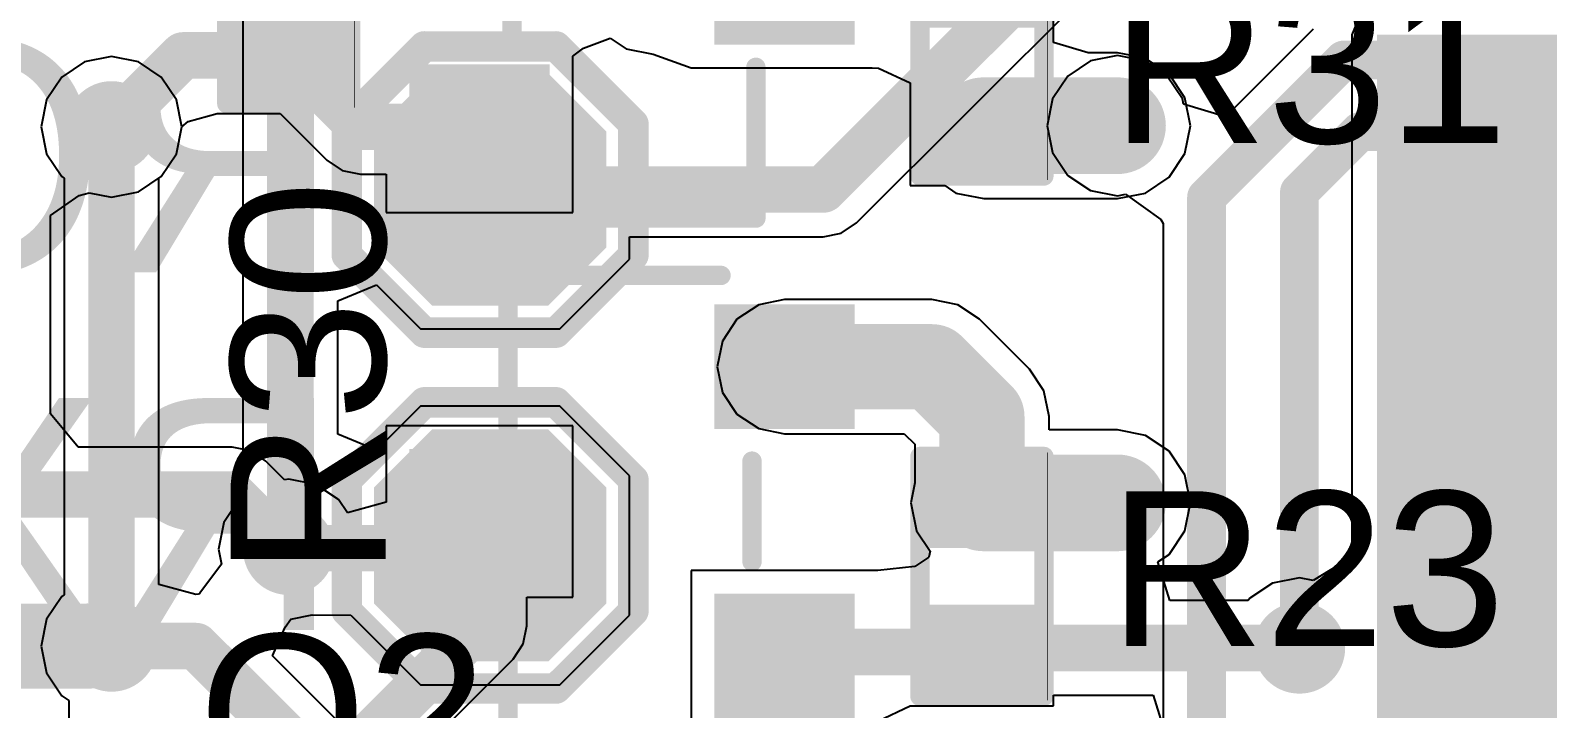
# Model space of a CAD drawing. Header units: millimetres. Extents: x -0.52 to 3.79, y -0.54 to 3.26.
# Drawn here: x 0.1543 to 0.5461, y 2.3228 to 2.4982 of the extents above; entities that cross this region are included whole.
import ezdxf

# ---------------------------------------------------------------- set-up
doc = ezdxf.new("R2010")
doc.units = ezdxf.units.MM
doc.header["$MEASUREMENT"] = 0
for name, color, linetype in [('BottomLayer', 5, 'Continuous'), ('BottomOverlay', 54, 'Continuous'), ('BottomPaste', 16, 'Continuous'), ('BottomSolder', 6, 'Continuous'), ('TopLayer', 1, 'Continuous'), ('TopOverlay', 2, 'Continuous'), ('TopPaste', 8, 'Continuous'), ('TopSolder', 216, 'Continuous'), ('ViaHoleLayer', 16, 'Continuous')]:
    doc.layers.add(name, color=color, linetype=linetype)
doc.styles.add('Arial', font='', dxfattribs={"height": 0.2})
doc.styles.get('Arial').set_extended_font_data('Arial')

# ---------------------------------------------------------------- blocks, each defined once
blk = doc.blocks.new('R___0402_79')
at = {"layer": 'TopLayer'}
for points in [[(-0.0275, -0.0125), (-0.0275, 0.0125), (-0.0095, 0.0125), (-0.0095, -0.0125)], [(0.0095, -0.0125), (0.0095, 0.0125), (0.0275, 0.0125), (0.0275, -0.0125)]]:
    blk.add_hatch(color=1, dxfattribs=at).paths.add_polyline_path(points)
at = {"layer": 'TopPaste'}
for points in [[(-0.0275, -0.0125), (-0.0275, 0.0125), (-0.0095, 0.0125), (-0.0095, -0.0125)], [(0.0095, -0.0125), (0.0095, 0.0125), (0.0275, 0.0125), (0.0275, -0.0125)]]:
    blk.add_hatch(color=8, dxfattribs=at).paths.add_polyline_path(points)
at = {"layer": 'TopSolder'}
for points in [[(-0.02967, -0.01467), (-0.02967, 0.01467), (-0.00733, 0.01467), (-0.00733, -0.01467)], [(0.00733, -0.01467), (0.00733, 0.01467), (0.02967, 0.01467), (0.02967, -0.01467)]]:
    blk.add_hatch(color=216, dxfattribs=at).paths.add_polyline_path(points)
at = {"layer": 'TopOverlay'}
for points, const_width in [([(-0.031, 0.016), (0.031, 0.016)], 0.005), ([(-0.031, 0.016), (-0.031, -0.016)], 0.005), ([(0.031, 0.016), (0.031, -0.016)], 0.005), ([(-0.031, -0.016), (0.031, -0.016)], 0.005), ([(-0.032, -0.017), (0.032, -0.017)], 0.000127)]:
    blk.add_lwpolyline(points, dxfattribs=dict(at, const_width=const_width))
for points, const_width in [([(-0.03225, 0.016, 1), (-0.02975, 0.016, 1)], 0.0025), ([(-0.03225, 0.016, 1), (-0.02975, 0.016, 1)], 0.0025), ([(0.02975, 0.016, 1), (0.03225, 0.016, 1)], 0.0025), ([(0.02975, 0.016, 1), (0.03225, 0.016, 1)], 0.0025), ([(-0.03225, -0.016, 1), (-0.02975, -0.016, 1)], 0.0025), ([(-0.03225, -0.016, 1), (-0.02975, -0.016, 1)], 0.0025), ([(0.02975, -0.016, 1), (0.03225, -0.016, 1)], 0.0025), ([(0.02975, -0.016, 1), (0.03225, -0.016, 1)], 0.0025), ([(-0.03203, -0.017, 1), (-0.03197, -0.017, 1)], 0.0000635), ([(0.03197, -0.017, 1), (0.03203, -0.017, 1)], 0.0000635)]:
    blk.add_lwpolyline(points, format="xyb", close=True, dxfattribs=dict(at, const_width=const_width))
blk = doc.blocks.new('R___0402_80')
at = {"layer": 'TopLayer'}
for points in [[(-0.0275, -0.0125), (-0.0275, 0.0125), (-0.0095, 0.0125), (-0.0095, -0.0125)], [(0.0095, -0.0125), (0.0095, 0.0125), (0.0275, 0.0125), (0.0275, -0.0125)]]:
    blk.add_hatch(color=1, dxfattribs=at).paths.add_polyline_path(points)
at = {"layer": 'TopPaste'}
for points in [[(-0.0275, -0.0125), (-0.0275, 0.0125), (-0.0095, 0.0125), (-0.0095, -0.0125)], [(0.0095, -0.0125), (0.0095, 0.0125), (0.0275, 0.0125), (0.0275, -0.0125)]]:
    blk.add_hatch(color=8, dxfattribs=at).paths.add_polyline_path(points)
at = {"layer": 'TopSolder'}
for points in [[(-0.02967, -0.01467), (-0.02967, 0.01467), (-0.00733, 0.01467), (-0.00733, -0.01467)], [(0.00733, -0.01467), (0.00733, 0.01467), (0.02967, 0.01467), (0.02967, -0.01467)]]:
    blk.add_hatch(color=216, dxfattribs=at).paths.add_polyline_path(points)
at = {"layer": 'TopOverlay'}
for points, const_width in [([(-0.031, 0.016), (-0.031, -0.016)], 0.005), ([(-0.031, 0.016), (0.031, 0.016)], 0.005), ([(0.031, 0.016), (0.031, -0.016)], 0.005), ([(-0.031, -0.016), (0.031, -0.016)], 0.005), ([(-0.032, -0.017), (0.032, -0.017)], 0.000127)]:
    blk.add_lwpolyline(points, dxfattribs=dict(at, const_width=const_width))
for points, const_width in [([(-0.03225, 0.016, 1), (-0.02975, 0.016, 1)], 0.0025), ([(-0.03225, 0.016, 1), (-0.02975, 0.016, 1)], 0.0025), ([(0.02975, 0.016, 1), (0.03225, 0.016, 1)], 0.0025), ([(0.02975, 0.016, 1), (0.03225, 0.016, 1)], 0.0025), ([(-0.03225, -0.016, 1), (-0.02975, -0.016, 1)], 0.0025), ([(-0.03225, -0.016, 1), (-0.02975, -0.016, 1)], 0.0025), ([(0.02975, -0.016, 1), (0.03225, -0.016, 1)], 0.0025), ([(0.02975, -0.016, 1), (0.03225, -0.016, 1)], 0.0025), ([(-0.03203, -0.017, 1), (-0.03197, -0.017, 1)], 0.0000635), ([(0.03197, -0.017, 1), (0.03203, -0.017, 1)], 0.0000635)]:
    blk.add_lwpolyline(points, format="xyb", close=True, dxfattribs=dict(at, const_width=const_width))
blk = doc.blocks.new('R___0402_87')
at = {"layer": 'TopLayer'}
for points in [[(-0.0275, -0.0125), (-0.0275, 0.0125), (-0.0095, 0.0125), (-0.0095, -0.0125)], [(0.0095, -0.0125), (0.0095, 0.0125), (0.0275, 0.0125), (0.0275, -0.0125)]]:
    blk.add_hatch(color=1, dxfattribs=at).paths.add_polyline_path(points)
at = {"layer": 'TopPaste'}
for points in [[(-0.0275, -0.0125), (-0.0275, 0.0125), (-0.0095, 0.0125), (-0.0095, -0.0125)], [(0.0095, -0.0125), (0.0095, 0.0125), (0.0275, 0.0125), (0.0275, -0.0125)]]:
    blk.add_hatch(color=8, dxfattribs=at).paths.add_polyline_path(points)
at = {"layer": 'TopSolder'}
for points in [[(-0.02967, -0.01467), (-0.02967, 0.01467), (-0.00733, 0.01467), (-0.00733, -0.01467)], [(0.00733, -0.01467), (0.00733, 0.01467), (0.02967, 0.01467), (0.02967, -0.01467)]]:
    blk.add_hatch(color=216, dxfattribs=at).paths.add_polyline_path(points)
at = {"layer": 'TopOverlay'}
for points, const_width in [([(-0.031, 0.016), (0.031, 0.016)], 0.005), ([(-0.031, 0.016), (-0.031, -0.016)], 0.005), ([(0.031, 0.016), (0.031, -0.016)], 0.005), ([(-0.031, -0.016), (0.031, -0.016)], 0.005), ([(-0.032, -0.017), (0.032, -0.017)], 0.000127)]:
    blk.add_lwpolyline(points, dxfattribs=dict(at, const_width=const_width))
for points, const_width in [([(-0.03225, 0.016, 1), (-0.02975, 0.016, 1)], 0.0025), ([(-0.03225, 0.016, 1), (-0.02975, 0.016, 1)], 0.0025), ([(0.02975, 0.016, 1), (0.03225, 0.016, 1)], 0.0025), ([(0.02975, 0.016, 1), (0.03225, 0.016, 1)], 0.0025), ([(-0.03225, -0.016, 1), (-0.02975, -0.016, 1)], 0.0025), ([(-0.03225, -0.016, 1), (-0.02975, -0.016, 1)], 0.0025), ([(0.02975, -0.016, 1), (0.03225, -0.016, 1)], 0.0025), ([(0.02975, -0.016, 1), (0.03225, -0.016, 1)], 0.0025), ([(-0.03203, -0.017, 1), (-0.03197, -0.017, 1)], 0.0000635), ([(0.03197, -0.017, 1), (0.03203, -0.017, 1)], 0.0000635)]:
    blk.add_lwpolyline(points, format="xyb", close=True, dxfattribs=dict(at, const_width=const_width))
blk = doc.blocks.new('S___23_111')
at = {"layer": 'TopLayer'}
for points in [[(-0.01614, 0.05748), (0.01614, 0.05748), (0.01614, 0.02126), (-0.01614, 0.02126)], [(-0.05354, -0.02126), (-0.02126, -0.02126), (-0.02126, -0.05748), (-0.05354, -0.05748)], [(0.02126, -0.02126), (0.05354, -0.02126), (0.05354, -0.05748), (0.02126, -0.05748)]]:
    blk.add_hatch(color=1, dxfattribs=at).paths.add_polyline_path(points)
at = {"layer": 'TopPaste'}
for points in [[(-0.01614, 0.05748), (0.01614, 0.05748), (0.01614, 0.02126), (-0.01614, 0.02126)], [(-0.05354, -0.02126), (-0.02126, -0.02126), (-0.02126, -0.05748), (-0.05354, -0.05748)], [(0.02126, -0.02126), (0.05354, -0.02126), (0.05354, -0.05748), (0.02126, -0.05748)]]:
    blk.add_hatch(color=8, dxfattribs=at).paths.add_polyline_path(points)
at = {"layer": 'TopSolder'}
for points in [[(-0.01614, 0.05748), (0.01614, 0.05748), (0.01614, 0.02126), (-0.01614, 0.02126)], [(-0.05354, -0.02126), (-0.02126, -0.02126), (-0.02126, -0.05748), (-0.05354, -0.05748)], [(0.02126, -0.02126), (0.05354, -0.02126), (0.05354, -0.05748), (0.02126, -0.05748)]]:
    blk.add_hatch(color=216, dxfattribs=at).paths.add_polyline_path(points)
at = {"layer": 'TopOverlay', "const_width": 0.005}
for points in [[(-0.061, -0.023), (-0.061, 0.032)], [(-0.022, 0.032), (-0.061, 0.032)], [(0.061, 0.032), (0.022, 0.032)], [(0.061, -0.023), (0.061, 0.032)], [(0.013, -0.031), (-0.013, -0.031)], [(-0.061, -0.046), (-0.066, -0.041)], [(-0.066, -0.051), (-0.066, -0.041)], [(-0.066, -0.051), (-0.061, -0.046)]]:
    blk.add_lwpolyline(points, dxfattribs=at)
at = {"layer": 'TopOverlay', "const_width": 0.0025}
for points in [[(-0.06225, 0.032, 1), (-0.05975, 0.032, 1)], [(-0.06225, 0.032, 1), (-0.05975, 0.032, 1)], [(-0.02325, 0.032, 1), (-0.02075, 0.032, 1)], [(0.02075, 0.032, 1), (0.02325, 0.032, 1)], [(0.05975, 0.032, 1), (0.06225, 0.032, 1)], [(0.05975, 0.032, 1), (0.06225, 0.032, 1)], [(-0.06225, -0.023, 1), (-0.05975, -0.023, 1)], [(0.05975, -0.023, 1), (0.06225, -0.023, 1)], [(-0.01425, -0.031, 1), (-0.01175, -0.031, 1)], [(0.01175, -0.031, 1), (0.01425, -0.031, 1)], [(-0.06725, -0.041, 1), (-0.06475, -0.041, 1)], [(-0.06725, -0.041, 1), (-0.06475, -0.041, 1)], [(-0.06225, -0.046, 1), (-0.05975, -0.046, 1)], [(-0.06225, -0.046, 1), (-0.05975, -0.046, 1)], [(-0.06725, -0.051, 1), (-0.06475, -0.051, 1)], [(-0.06725, -0.051, 1), (-0.06475, -0.051, 1)]]:
    blk.add_lwpolyline(points, format="xyb", close=True, dxfattribs=at)
blk = doc.blocks.new('S___23_114')
at = {"layer": 'TopLayer'}
for points in [[(-0.01614, 0.05748), (0.01614, 0.05748), (0.01614, 0.02126), (-0.01614, 0.02126)], [(-0.05354, -0.02126), (-0.02126, -0.02126), (-0.02126, -0.05748), (-0.05354, -0.05748)], [(0.02126, -0.02126), (0.05354, -0.02126), (0.05354, -0.05748), (0.02126, -0.05748)]]:
    blk.add_hatch(color=1, dxfattribs=at).paths.add_polyline_path(points)
at = {"layer": 'TopPaste'}
for points in [[(-0.01614, 0.05748), (0.01614, 0.05748), (0.01614, 0.02126), (-0.01614, 0.02126)], [(-0.05354, -0.02126), (-0.02126, -0.02126), (-0.02126, -0.05748), (-0.05354, -0.05748)], [(0.02126, -0.02126), (0.05354, -0.02126), (0.05354, -0.05748), (0.02126, -0.05748)]]:
    blk.add_hatch(color=8, dxfattribs=at).paths.add_polyline_path(points)
at = {"layer": 'TopSolder'}
for points in [[(-0.01614, 0.05748), (0.01614, 0.05748), (0.01614, 0.02126), (-0.01614, 0.02126)], [(-0.05354, -0.02126), (-0.02126, -0.02126), (-0.02126, -0.05748), (-0.05354, -0.05748)], [(0.02126, -0.02126), (0.05354, -0.02126), (0.05354, -0.05748), (0.02126, -0.05748)]]:
    blk.add_hatch(color=216, dxfattribs=at).paths.add_polyline_path(points)
at = {"layer": 'TopOverlay', "const_width": 0.005}
for points in [[(-0.061, 0.032), (-0.022, 0.032)], [(-0.061, 0.032), (-0.061, -0.023)], [(0.022, 0.032), (0.061, 0.032)], [(0.061, 0.032), (0.061, -0.023)], [(-0.013, -0.031), (0.013, -0.031)], [(-0.066, -0.041), (-0.066, -0.051)], [(-0.066, -0.041), (-0.061, -0.046)], [(-0.061, -0.046), (-0.066, -0.051)]]:
    blk.add_lwpolyline(points, dxfattribs=at)
at = {"layer": 'TopOverlay', "const_width": 0.0025}
for points in [[(-0.06225, 0.032, 1), (-0.05975, 0.032, 1)], [(-0.06225, 0.032, 1), (-0.05975, 0.032, 1)], [(-0.02325, 0.032, 1), (-0.02075, 0.032, 1)], [(0.02075, 0.032, 1), (0.02325, 0.032, 1)], [(0.05975, 0.032, 1), (0.06225, 0.032, 1)], [(0.05975, 0.032, 1), (0.06225, 0.032, 1)], [(-0.06225, -0.023, 1), (-0.05975, -0.023, 1)], [(0.05975, -0.023, 1), (0.06225, -0.023, 1)], [(-0.01425, -0.031, 1), (-0.01175, -0.031, 1)], [(0.01175, -0.031, 1), (0.01425, -0.031, 1)], [(-0.06725, -0.041, 1), (-0.06475, -0.041, 1)], [(-0.06725, -0.041, 1), (-0.06475, -0.041, 1)], [(-0.06225, -0.046, 1), (-0.05975, -0.046, 1)], [(-0.06225, -0.046, 1), (-0.05975, -0.046, 1)], [(-0.06725, -0.051, 1), (-0.06475, -0.051, 1)], [(-0.06725, -0.051, 1), (-0.06475, -0.051, 1)]]:
    blk.add_lwpolyline(points, format="xyb", close=True, dxfattribs=at)
blk = doc.blocks.new('T__________B_119')
at = {"layer": 'BottomLayer'}
blk.add_hatch(color=5, dxfattribs=at).paths.add_polyline_path([(0.015, 0.03), (-0.015, 0.03), (-0.03, 0.015), (-0.03, -0.015), (-0.015, -0.03), (0.015, -0.03), (0.03, -0.015), (0.03, 0.015)])
at = {"layer": 'BottomPaste'}
blk.add_hatch(color=16, dxfattribs=at).paths.add_polyline_path([(0.015, 0.03), (-0.015, 0.03), (-0.03, 0.015), (-0.03, -0.015), (-0.015, -0.03), (0.015, -0.03), (0.03, -0.015), (0.03, 0.015)])
at = {"layer": 'BottomSolder'}
blk.add_hatch(color=6, dxfattribs=at).paths.add_polyline_path([(0.015, 0.03), (-0.015, 0.03), (-0.03, 0.015), (-0.03, -0.015), (-0.015, -0.03), (0.015, -0.03), (0.03, -0.015), (0.03, 0.015)])
at = {"layer": 'BottomOverlay', "const_width": 0.00787}
for points in [[(-0.017, 0.037), (-0.037, 0.017)], [(0.017, 0.037), (-0.017, 0.037)], [(0.017, 0.037), (-0.017, 0.037)], [(0.037, 0.017), (0.017, 0.037)], [(-0.037, 0.017), (-0.037, -0.017)], [(0.037, 0.017), (0.037, -0.017)], [(-0.017, -0.037), (-0.037, -0.017)], [(0.037, -0.017), (0.017, -0.037)], [(0.017, -0.037), (-0.017, -0.037)], [(0.017, -0.037), (-0.017, -0.037)]]:
    blk.add_lwpolyline(points, dxfattribs=at)
at = {"layer": 'BottomOverlay', "const_width": 0.00394}
for points in [[(-0.01897, 0.037, 1), (-0.01503, 0.037, 1)], [(-0.01897, 0.037, 1), (-0.01503, 0.037, 1)], [(-0.01897, 0.037, 1), (-0.01503, 0.037, 1)], [(0.01503, 0.037, 1), (0.01897, 0.037, 1)], [(0.01503, 0.037, 1), (0.01897, 0.037, 1)], [(0.01503, 0.037, 1), (0.01897, 0.037, 1)], [(-0.03897, 0.017, 1), (-0.03503, 0.017, 1)], [(-0.03897, 0.017, 1), (-0.03503, 0.017, 1)], [(0.03503, 0.017, 1), (0.03897, 0.017, 1)], [(0.03503, 0.017, 1), (0.03897, 0.017, 1)], [(-0.03897, -0.017, 1), (-0.03503, -0.017, 1)], [(-0.03897, -0.017, 1), (-0.03503, -0.017, 1)], [(0.03503, -0.017, 1), (0.03897, -0.017, 1)], [(0.03503, -0.017, 1), (0.03897, -0.017, 1)], [(-0.01897, -0.037, 1), (-0.01503, -0.037, 1)], [(-0.01897, -0.037, 1), (-0.01503, -0.037, 1)], [(-0.01897, -0.037, 1), (-0.01503, -0.037, 1)], [(0.01503, -0.037, 1), (0.01897, -0.037, 1)], [(0.01503, -0.037, 1), (0.01897, -0.037, 1)], [(0.01503, -0.037, 1), (0.01897, -0.037, 1)]]:
    blk.add_lwpolyline(points, format="xyb", close=True, dxfattribs=at)
blk = doc.blocks.new('T__________B_124')
at = {"layer": 'BottomLayer'}
blk.add_hatch(color=5, dxfattribs=at).paths.add_polyline_path([(0.015, 0.03), (-0.015, 0.03), (-0.03, 0.015), (-0.03, -0.015), (-0.015, -0.03), (0.015, -0.03), (0.03, -0.015), (0.03, 0.015)])
at = {"layer": 'BottomPaste'}
blk.add_hatch(color=16, dxfattribs=at).paths.add_polyline_path([(0.015, 0.03), (-0.015, 0.03), (-0.03, 0.015), (-0.03, -0.015), (-0.015, -0.03), (0.015, -0.03), (0.03, -0.015), (0.03, 0.015)])
at = {"layer": 'BottomSolder'}
blk.add_hatch(color=6, dxfattribs=at).paths.add_polyline_path([(0.015, 0.03), (-0.015, 0.03), (-0.03, 0.015), (-0.03, -0.015), (-0.015, -0.03), (0.015, -0.03), (0.03, -0.015), (0.03, 0.015)])
at = {"layer": 'BottomOverlay', "const_width": 0.00787}
for points in [[(-0.037, 0.017), (-0.017, 0.037)], [(0.017, 0.037), (-0.017, 0.037)], [(0.017, 0.037), (-0.017, 0.037)], [(0.037, 0.017), (0.017, 0.037)], [(-0.037, -0.017), (-0.037, 0.017)], [(0.037, -0.017), (0.037, 0.017)], [(-0.017, -0.037), (-0.037, -0.017)], [(0.017, -0.037), (0.037, -0.017)], [(0.017, -0.037), (-0.017, -0.037)], [(0.017, -0.037), (-0.017, -0.037)]]:
    blk.add_lwpolyline(points, dxfattribs=at)
at = {"layer": 'BottomOverlay', "const_width": 0.00394}
for points in [[(-0.01897, 0.037, 1), (-0.01503, 0.037, 1)], [(-0.01897, 0.037, 1), (-0.01503, 0.037, 1)], [(-0.01897, 0.037, 1), (-0.01503, 0.037, 1)], [(0.01503, 0.037, 1), (0.01897, 0.037, 1)], [(0.01503, 0.037, 1), (0.01897, 0.037, 1)], [(0.01503, 0.037, 1), (0.01897, 0.037, 1)], [(-0.03897, 0.017, 1), (-0.03503, 0.017, 1)], [(-0.03897, 0.017, 1), (-0.03503, 0.017, 1)], [(0.03503, 0.017, 1), (0.03897, 0.017, 1)], [(0.03503, 0.017, 1), (0.03897, 0.017, 1)], [(-0.03897, -0.017, 1), (-0.03503, -0.017, 1)], [(-0.03897, -0.017, 1), (-0.03503, -0.017, 1)], [(0.03503, -0.017, 1), (0.03897, -0.017, 1)], [(0.03503, -0.017, 1), (0.03897, -0.017, 1)], [(-0.01897, -0.037, 1), (-0.01503, -0.037, 1)], [(-0.01897, -0.037, 1), (-0.01503, -0.037, 1)], [(-0.01897, -0.037, 1), (-0.01503, -0.037, 1)], [(0.01503, -0.037, 1), (0.01897, -0.037, 1)], [(0.01503, -0.037, 1), (0.01897, -0.037, 1)], [(0.01503, -0.037, 1), (0.01897, -0.037, 1)]]:
    blk.add_lwpolyline(points, format="xyb", close=True, dxfattribs=at)

msp = doc.modelspace()

# ---------------------------------------------------------------- hatches: boundary and pattern name
at = {"layer": 'BottomLayer'}
h = msp.add_hatch(color=5, dxfattribs=at)
edge = h.paths.add_edge_path()
edge.add_arc((0.17524, 2.4732), 0.01181, 0, 360)
h = msp.add_hatch(color=5, dxfattribs=at)
edge = h.paths.add_edge_path()
edge.add_arc((0.435, 2.4735), 0.01181, 0, 360)
msp.add_hatch(color=5, dxfattribs=at).paths.add_polyline_path([(0.502, 2.013), (0.745, 2.013), (0.745, 2.46), (0.502, 2.46)])
h = msp.add_hatch(color=5, dxfattribs=at)
edge = h.paths.add_edge_path()
edge.add_arc((0.435, 2.376), 0.01181, 0, 360)
h = msp.add_hatch(color=5, dxfattribs=at)
edge = h.paths.add_edge_path()
edge.add_arc((0.221, 2.364), 0.01181, 0, 360)
h = msp.add_hatch(color=5, dxfattribs=at)
edge = h.paths.add_edge_path()
edge.add_arc((0.17524, 2.339), 0.01181, 0, 360)
h = msp.add_hatch(color=5, dxfattribs=at)
edge = h.paths.add_edge_path()
edge.add_arc((0.482, 2.3385), 0.01181, 0, 360)
at = {"layer": 'BottomSolder'}
h = msp.add_hatch(color=6, dxfattribs=at)
edge = h.paths.add_edge_path()
edge.add_arc((0.17524, 2.4732), 0.00591, 0, 360)
h = msp.add_hatch(color=6, dxfattribs=at)
edge = h.paths.add_edge_path()
edge.add_arc((0.435, 2.4735), 0.00591, 0, 360)
h = msp.add_hatch(color=6, dxfattribs=at)
edge = h.paths.add_edge_path()
edge.add_arc((0.435, 2.376), 0.00591, 0, 360)
h = msp.add_hatch(color=6, dxfattribs=at)
edge = h.paths.add_edge_path()
edge.add_arc((0.221, 2.364), 0.00591, 0, 360)
h = msp.add_hatch(color=6, dxfattribs=at)
edge = h.paths.add_edge_path()
edge.add_arc((0.17524, 2.339), 0.00591, 0, 360)
h = msp.add_hatch(color=6, dxfattribs=at)
edge = h.paths.add_edge_path()
edge.add_arc((0.482, 2.3385), 0.00591, 0, 360)
at = {"layer": 'TopLayer'}
msp.add_hatch(color=1, dxfattribs=at).paths.add_polyline_path([(0.502, 1.879), (0.745, 1.879), (0.745, 2.497), (0.502, 2.497)])
h = msp.add_hatch(color=1, dxfattribs=at)
edge = h.paths.add_edge_path()
edge.add_arc((0.17524, 2.4732), 0.01181, 0, 360)
h = msp.add_hatch(color=1, dxfattribs=at)
edge = h.paths.add_edge_path()
edge.add_arc((0.435, 2.4735), 0.01181, 0, 360)
h = msp.add_hatch(color=1, dxfattribs=at)
edge = h.paths.add_edge_path()
edge.add_arc((0.435, 2.376), 0.01181, 0, 360)
h = msp.add_hatch(color=1, dxfattribs=at)
edge = h.paths.add_edge_path()
edge.add_arc((0.221, 2.364), 0.01181, 0, 360)
h = msp.add_hatch(color=1, dxfattribs=at)
edge = h.paths.add_edge_path()
edge.add_arc((0.17524, 2.339), 0.01181, 0, 360)
h = msp.add_hatch(color=1, dxfattribs=at)
edge = h.paths.add_edge_path()
edge.add_arc((0.482, 2.3385), 0.01181, 0, 360)
at = {"layer": 'TopSolder'}
h = msp.add_hatch(color=216, dxfattribs=at)
edge = h.paths.add_edge_path()
edge.add_arc((0.17524, 2.4732), 0.00591, 0, 360)
h = msp.add_hatch(color=216, dxfattribs=at)
edge = h.paths.add_edge_path()
edge.add_arc((0.435, 2.4735), 0.00591, 0, 360)
h = msp.add_hatch(color=216, dxfattribs=at)
edge = h.paths.add_edge_path()
edge.add_arc((0.435, 2.376), 0.00591, 0, 360)
h = msp.add_hatch(color=216, dxfattribs=at)
edge = h.paths.add_edge_path()
edge.add_arc((0.221, 2.364), 0.00591, 0, 360)
h = msp.add_hatch(color=216, dxfattribs=at)
edge = h.paths.add_edge_path()
edge.add_arc((0.17524, 2.339), 0.00591, 0, 360)
h = msp.add_hatch(color=216, dxfattribs=at)
edge = h.paths.add_edge_path()
edge.add_arc((0.482, 2.3385), 0.00591, 0, 360)
at = {"layer": 'ViaHoleLayer'}
h = msp.add_hatch(color=16, dxfattribs=at)
edge = h.paths.add_edge_path()
edge.add_arc((0.17524, 2.4732), 0.00591, 0, 360)
h = msp.add_hatch(color=16, dxfattribs=at)
edge = h.paths.add_edge_path()
edge.add_arc((0.435, 2.4735), 0.00591, 0, 360)
h = msp.add_hatch(color=16, dxfattribs=at)
edge = h.paths.add_edge_path()
edge.add_arc((0.435, 2.376), 0.00591, 0, 360)
h = msp.add_hatch(color=16, dxfattribs=at)
edge = h.paths.add_edge_path()
edge.add_arc((0.221, 2.364), 0.00591, 0, 360)
h = msp.add_hatch(color=16, dxfattribs=at)
edge = h.paths.add_edge_path()
edge.add_arc((0.17524, 2.339), 0.00591, 0, 360)
h = msp.add_hatch(color=16, dxfattribs=at)
edge = h.paths.add_edge_path()
edge.add_arc((0.482, 2.3385), 0.00591, 0, 360)

# ---------------------------------------------------------------- linework, layer by layer
at = {"layer": 'BottomLayer'}
for p, q in [((0.20917, 2.55871), (0.20917, 2.37752)), ((0.36765, 2.44835), (0.47288, 2.55358)), ((0.48557, 2.49843), (0.46291, 2.47577)), ((0.16829, 2.48998), (0.1624, 2.48604)), ((0.17524, 2.49136), (0.16829, 2.48998)), ((0.18219, 2.48998), (0.17524, 2.49136)), ((0.18808, 2.48604), (0.18219, 2.48998)), ((0.42805, 2.49028), (0.42216, 2.48634)), ((0.435, 2.49166), (0.42805, 2.49028)), ((0.44195, 2.49028), (0.435, 2.49166)), ((0.44784, 2.48634), (0.44195, 2.49028)), ((0.1624, 2.48604), (0.15846, 2.48015)), ((0.19202, 2.48015), (0.18808, 2.48604)), ((0.42216, 2.48634), (0.41822, 2.48045)), ((0.45178, 2.48045), (0.44784, 2.48634)), ((0.41822, 2.48045), (0.41684, 2.4735)), ((0.45205, 2.47906), (0.45178, 2.48045)), ((0.15846, 2.48015), (0.15708, 2.4732)), ((0.1934, 2.4732), (0.19202, 2.48015)), ((0.46291, 2.47577), (0.45205, 2.47906)), ((0.15708, 2.4732), (0.15846, 2.46625)), ((0.19202, 2.46625), (0.1934, 2.4732)), ((0.41684, 2.4735), (0.41822, 2.46655)), ((0.15846, 2.46625), (0.1624, 2.46036)), ((0.18808, 2.46036), (0.19202, 2.46625)), ((0.41822, 2.46655), (0.42216, 2.46066)), ((0.1624, 2.46036), (0.163, 2.45995)), ((0.163, 2.45995), (0.163, 2.35225)), ((0.18747, 2.45995), (0.18808, 2.46036)), ((0.18747, 2.35489), (0.18747, 2.45995)), ((0.42216, 2.46066), (0.42805, 2.45672)), ((0.42805, 2.45672), (0.435, 2.45534)), ((0.435, 2.45534), (0.4371, 2.45576)), ((0.4371, 2.45576), (0.44623, 2.44924)), ((0.44623, 2.44924), (0.44678, 2.44826)), ((0.359, 2.44476), (0.36368, 2.4457)), ((0.36368, 2.4457), (0.36765, 2.44835)), ((0.44678, 2.44826), (0.44678, 2.31593)), ((0.309, 2.439), (0.309, 2.44476)), ((0.309, 2.44476), (0.359, 2.44476)), ((0.291, 2.421), (0.309, 2.439)), ((0.23364, 2.42822), (0.24364, 2.43236)), ((0.24364, 2.43236), (0.255, 2.421)), ((0.23364, 2.39378), (0.23364, 2.42822)), ((0.255, 2.421), (0.291, 2.421)), ((0.255, 2.401), (0.24364, 2.38964)), ((0.291, 2.401), (0.255, 2.401)), ((0.309, 2.383), (0.291, 2.401)), ((0.24364, 2.38964), (0.23364, 2.39378)), ((0.309, 2.347), (0.309, 2.383)), ((0.20816, 2.37684), (0.20422, 2.37095)), ((0.20917, 2.37752), (0.20816, 2.37684)), ((0.20422, 2.37095), (0.20284, 2.364)), ((0.20284, 2.364), (0.20361, 2.36012)), ((0.20361, 2.36012), (0.19804, 2.35264)), ((0.1624, 2.35184), (0.15846, 2.34595)), ((0.163, 2.35225), (0.1624, 2.35184)), ((0.19703, 2.35234), (0.18747, 2.35489)), ((0.19768, 2.35238), (0.19703, 2.35234)), ((0.19804, 2.35264), (0.19768, 2.35238)), ((0.15846, 2.34595), (0.15708, 2.339)), ((0.21683, 2.33647), (0.22011, 2.34384)), ((0.22011, 2.34384), (0.2215, 2.34594)), ((0.2215, 2.34594), (0.227, 2.34703)), ((0.227, 2.34703), (0.237, 2.347)), ((0.237, 2.347), (0.255, 2.329)), ((0.291, 2.329), (0.309, 2.347)), ((0.15708, 2.339), (0.15846, 2.33205)), ((0.25115, 2.30215), (0.21683, 2.33647)), ((0.15846, 2.33205), (0.1624, 2.32616)), ((0.255, 2.329), (0.291, 2.329)), ((0.1624, 2.32616), (0.16421, 2.32495)), ((0.16421, 2.32495), (0.16421, 2.31361))]:
    msp.add_line(p, q, dxfattribs=at)
for points, const_width in [([(0.22141, 2.36441), (0.22141, 2.60559)], 0.012), ([(0.359, 2.457), (0.46781, 2.56581)], 0.012), ([(0.458, 2.455), (0.4935, 2.4905)], 0.01), ([(0.4935, 2.4905), (0.7555, 2.4905)], 0.01), ([(0.17524, 2.339), (0.17524, 2.4732)], 0.012), ([(0.482, 2.45637), (0.49763, 2.472)], 0.01), ([(0.49763, 2.472), (0.766, 2.472)], 0.01), ([(0.273, 2.457), (0.359, 2.457)], 0.012), ([(0.482, 2.3385), (0.482, 2.45637)], 0.01), ([(0.458, 2.302), (0.458, 2.455)], 0.01), ([(0.221, 2.364), (0.22131, 2.36431)], 0.022), ([(0.26931, 2.36431), (0.27, 2.365)], 0.022), ([(0.221, 2.364), (0.22141, 2.36441)], 0.012), ([(0.22131, 2.36431), (0.26931, 2.36431)], 0.012), ([(0.17524, 2.339), (0.197, 2.339)], 0.012), ([(0.197, 2.339), (0.266, 2.27)], 0.012)]:
    msp.add_lwpolyline(points, dxfattribs=dict(at, const_width=const_width))
for points, const_width in [([(0.491, 2.4905, 1), (0.496, 2.4905, 1)], 0.005), ([(0.491, 2.4905, 1), (0.496, 2.4905, 1)], 0.005), ([(0.17224, 2.4732, 1), (0.17824, 2.4732, 1)], 0.006), ([(0.49513, 2.472, 1), (0.50013, 2.472, 1)], 0.005), ([(0.49513, 2.472, 1), (0.50013, 2.472, 1)], 0.005), ([(0.27, 2.457, 1), (0.276, 2.457, 1)], 0.006), ([(0.356, 2.457, 1), (0.362, 2.457, 1)], 0.006), ([(0.356, 2.457, 1), (0.362, 2.457, 1)], 0.006), ([(0.4795, 2.45637, 1), (0.4845, 2.45637, 1)], 0.005), ([(0.4795, 2.45637, 1), (0.4845, 2.45637, 1)], 0.005), ([(0.4555, 2.455, 1), (0.4605, 2.455, 1)], 0.005), ([(0.4555, 2.455, 1), (0.4605, 2.455, 1)], 0.005), ([(0.2155, 2.364, 1), (0.2265, 2.364, 1)], 0.011), ([(0.21581, 2.36431, 1), (0.22681, 2.36431, 1)], 0.011), ([(0.26381, 2.36431, 1), (0.27481, 2.36431, 1)], 0.011), ([(0.2645, 2.365, 1), (0.2755, 2.365, 1)], 0.011), ([(0.218, 2.364, 1), (0.224, 2.364, 1)], 0.006), ([(0.21831, 2.36431, 1), (0.22431, 2.36431, 1)], 0.006), ([(0.21841, 2.36441, 1), (0.22441, 2.36441, 1)], 0.006), ([(0.21841, 2.36441, 1), (0.22441, 2.36441, 1)], 0.006), ([(0.26631, 2.36431, 1), (0.27231, 2.36431, 1)], 0.006), ([(0.17224, 2.339, 1), (0.17824, 2.339, 1)], 0.006), ([(0.17224, 2.339, 1), (0.17824, 2.339, 1)], 0.006), ([(0.194, 2.339, 1), (0.2, 2.339, 1)], 0.006), ([(0.194, 2.339, 1), (0.2, 2.339, 1)], 0.006), ([(0.4795, 2.3385, 1), (0.4845, 2.3385, 1)], 0.005)]:
    msp.add_lwpolyline(points, format="xyb", close=True, dxfattribs=dict(at, const_width=const_width))
at = {"layer": 'TopLayer'}
for p, q in [((0.4185, 2.495), (0.4185, 2.50236)), ((0.49741, 2.50159), (0.49551, 2.497)), ((0.29711, 2.49353), (0.30399, 2.49613)), ((0.30399, 2.49613), (0.30428, 2.49599)), ((0.30428, 2.49599), (0.30478, 2.49565)), ((0.49551, 2.497), (0.49551, 2.36292)), ((0.29437, 2.4915), (0.29711, 2.49353)), ((0.30478, 2.49565), (0.30813, 2.49341)), ((0.30813, 2.49341), (0.31508, 2.49203)), ((0.42741, 2.49236), (0.4185, 2.495)), ((0.435, 2.49236), (0.42741, 2.49236)), ((0.44222, 2.49093), (0.435, 2.49236)), ((0.29437, 2.48641), (0.29437, 2.4915)), ((0.31508, 2.49203), (0.32489, 2.48846)), ((0.32489, 2.48846), (0.32489, 2.48846)), ((0.32489, 2.48846), (0.37169, 2.48846)), ((0.37169, 2.48846), (0.37327, 2.48839)), ((0.37327, 2.48839), (0.3815, 2.48457)), ((0.44834, 2.48684), (0.44222, 2.49093)), ((0.29437, 2.45106), (0.29437, 2.48641)), ((0.3815, 2.48457), (0.3815, 2.458)), ((0.45243, 2.48072), (0.44834, 2.48684)), ((0.45386, 2.4735), (0.45243, 2.48072)), ((0.19504, 2.47461), (0.2025, 2.47669)), ((0.2025, 2.47669), (0.2025, 2.47669)), ((0.2025, 2.47669), (0.21875, 2.47669)), ((0.21875, 2.47669), (0.21885, 2.47654)), ((0.21885, 2.47654), (0.23084, 2.46455)), ((0.19202, 2.46625), (0.1934, 2.4732)), ((0.1934, 2.4732), (0.19504, 2.47461)), ((0.45243, 2.46628), (0.45386, 2.4735)), ((0.18808, 2.46036), (0.19202, 2.46625)), ((0.44834, 2.46016), (0.45243, 2.46628)), ((0.23084, 2.46455), (0.23481, 2.4619)), ((0.23481, 2.4619), (0.23949, 2.46096)), ((0.23949, 2.46096), (0.24615, 2.46096)), ((0.24615, 2.46096), (0.24615, 2.45106)), ((0.18219, 2.45642), (0.18808, 2.46036)), ((0.3815, 2.458), (0.3904, 2.458)), ((0.3904, 2.458), (0.39328, 2.45607)), ((0.44222, 2.45607), (0.44834, 2.46016)), ((0.15949, 2.45027), (0.16685, 2.45542)), ((0.16685, 2.45542), (0.16949, 2.45618)), ((0.16949, 2.45618), (0.17524, 2.45504)), ((0.17524, 2.45504), (0.18219, 2.45642)), ((0.39328, 2.45607), (0.4005, 2.45464)), ((0.4005, 2.45464), (0.435, 2.45464)), ((0.435, 2.45464), (0.44222, 2.45607)), ((0.15949, 2.399), (0.15949, 2.45027)), ((0.24615, 2.45106), (0.29437, 2.45106)), ((0.34237, 2.42722), (0.33674, 2.42346)), ((0.349, 2.42854), (0.34237, 2.42722)), ((0.38711, 2.42854), (0.349, 2.42854)), ((0.39375, 2.42722), (0.38711, 2.42854)), ((0.39937, 2.42346), (0.39375, 2.42722)), ((0.33674, 2.42346), (0.33299, 2.41784)), ((0.41226, 2.41057), (0.39937, 2.42346)), ((0.33299, 2.41784), (0.33167, 2.4112)), ((0.33167, 2.4112), (0.33299, 2.40457)), ((0.41601, 2.40495), (0.41226, 2.41057)), ((0.33299, 2.40457), (0.33674, 2.39895)), ((0.41733, 2.39831), (0.41601, 2.40495)), ((0.16663, 2.39038), (0.15949, 2.399)), ((0.33674, 2.39895), (0.34237, 2.39519)), ((0.41733, 2.39486), (0.41733, 2.39831)), ((0.29437, 2.39594), (0.24615, 2.39594)), ((0.24615, 2.39594), (0.24615, 2.37622)), ((0.29437, 2.35166), (0.29437, 2.39594)), ((0.34237, 2.39519), (0.349, 2.39387)), ((0.435, 2.39486), (0.41733, 2.39486)), ((0.44222, 2.39343), (0.435, 2.39486)), ((0.20641, 2.39038), (0.16663, 2.39038)), ((0.21109, 2.38945), (0.20641, 2.39038)), ((0.349, 2.39387), (0.37993, 2.39387)), ((0.37993, 2.39387), (0.38267, 2.39114)), ((0.38267, 2.39114), (0.38267, 2.38118)), ((0.44834, 2.38934), (0.44222, 2.39343)), ((0.21506, 2.3868), (0.21109, 2.38945)), ((0.21992, 2.38194), (0.21506, 2.3868)), ((0.45243, 2.38322), (0.44834, 2.38934)), ((0.45386, 2.376), (0.45243, 2.38322)), ((0.221, 2.38216), (0.21992, 2.38194)), ((0.22795, 2.38078), (0.221, 2.38216)), ((0.23384, 2.37684), (0.22795, 2.38078)), ((0.38267, 2.38118), (0.38164, 2.376)), ((0.23615, 2.37339), (0.23384, 2.37684)), ((0.24615, 2.37622), (0.23615, 2.37339)), ((0.38164, 2.376), (0.38307, 2.36878)), ((0.45243, 2.36878), (0.45386, 2.376)), ((0.38307, 2.36878), (0.3866, 2.3635)), ((0.44834, 2.36266), (0.45243, 2.36878)), ((0.3866, 2.3635), (0.38625, 2.36199)), ((0.49551, 2.36292), (0.49388, 2.36102)), ((0.38268, 2.35957), (0.37311, 2.35854)), ((0.38625, 2.36199), (0.38268, 2.35957)), ((0.44545, 2.36074), (0.44834, 2.36266)), ((0.44849, 2.35074), (0.44545, 2.36074)), ((0.49388, 2.36102), (0.48551, 2.35596)), ((0.37311, 2.35854), (0.32489, 2.35854)), ((0.32489, 2.35854), (0.32489, 2.31426)), ((0.37311, 2.35854), (0.37311, 2.35854)), ((0.47505, 2.35528), (0.46916, 2.35134)), ((0.482, 2.35666), (0.47505, 2.35528)), ((0.48551, 2.35596), (0.482, 2.35666)), ((0.28249, 2.34426), (0.28249, 2.35166)), ((0.28249, 2.35166), (0.29437, 2.35166)), ((0.46916, 2.35134), (0.46875, 2.35074)), ((0.46875, 2.35074), (0.44849, 2.35074)), ((0.28156, 2.33958), (0.28249, 2.34426)), ((0.27891, 2.33561), (0.28156, 2.33958)), ((0.23421, 2.29091), (0.27891, 2.33561)), ((0.4185, 2.3235), (0.4185, 2.32626)), ((0.4185, 2.32626), (0.44426, 2.32626)), ((0.44426, 2.32626), (0.44729, 2.31626)), ((0.37311, 2.31961), (0.3815, 2.3235)), ((0.3815, 2.3235), (0.4185, 2.3235))]:
    msp.add_line(p, q, dxfattribs=at)
for points, const_width in [([(0.17524, 2.4732), (0.19373, 2.49169)], 0.012), ([(0.19373, 2.49169), (0.2245, 2.49169)], 0.012), ([(0.2245, 2.49169), (0.2275, 2.48869)], 0.012), ([(0.2275, 2.48519), (0.2275, 2.48869)], 0.012), ([(0.2275, 2.48519), (0.23949, 2.4732)], 0.012), ([(0.4005, 2.4735), (0.435, 2.4735)], 0.025), ([(0.23949, 2.4732), (0.27026, 2.4732)], 0.012), ([(0.3935, 2.4725), (0.394, 2.473)], 0.01), ([(0.349, 2.4112), (0.38711, 2.4112)], 0.022), ([(0.38711, 2.4112), (0.4, 2.39831)], 0.022), ([(0.4, 2.3755), (0.4, 2.39831)], 0.022), ([(0.4005, 2.376), (0.435, 2.376)], 0.025), ([(0.11673, 2.37815), (0.20641, 2.37815)], 0.012), ([(0.20641, 2.37815), (0.22056, 2.364)], 0.012), ([(0.27026, 2.34426), (0.27026, 2.3738)], 0.012), ([(0.22056, 2.364), (0.221, 2.364)], 0.022), ([(0.11662, 2.33896), (0.16896, 2.33896)], 0.022), ([(0.16896, 2.33896), (0.169, 2.339)], 0.022), ([(0.22556, 2.29956), (0.27026, 2.34426)], 0.012), ([(0.349, 2.3364), (0.35005, 2.33745)], 0.012), ([(0.35005, 2.33745), (0.39895, 2.33745)], 0.012), ([(0.39895, 2.33745), (0.4, 2.3385)], 0.012), ([(0.4, 2.3385), (0.482, 2.3385)], 0.012)]:
    msp.add_lwpolyline(points, dxfattribs=dict(at, const_width=const_width))
for points, const_width in [([(0.19073, 2.49169, 1), (0.19673, 2.49169, 1)], 0.006), ([(0.19073, 2.49169, 1), (0.19673, 2.49169, 1)], 0.006), ([(0.2215, 2.49169, 1), (0.2275, 2.49169, 1)], 0.006), ([(0.2215, 2.49169, 1), (0.2275, 2.49169, 1)], 0.006), ([(0.2245, 2.48869, 1), (0.2305, 2.48869, 1)], 0.006), ([(0.2245, 2.48869, 1), (0.2305, 2.48869, 1)], 0.006), ([(0.2245, 2.48519, 1), (0.2305, 2.48519, 1)], 0.006), ([(0.2245, 2.48519, 1), (0.2305, 2.48519, 1)], 0.006), ([(0.39425, 2.4735, 1), (0.40675, 2.4735, 1)], 0.0125), ([(0.42875, 2.4735, 1), (0.44125, 2.4735, 1)], 0.0125), ([(0.17224, 2.4732, 1), (0.17824, 2.4732, 1)], 0.006), ([(0.23649, 2.4732, 1), (0.24249, 2.4732, 1)], 0.006), ([(0.23649, 2.4732, 1), (0.24249, 2.4732, 1)], 0.006), ([(0.26726, 2.4732, 1), (0.27326, 2.4732, 1)], 0.006), ([(0.391, 2.4725, 1), (0.396, 2.4725, 1)], 0.005), ([(0.3915, 2.473, 1), (0.3965, 2.473, 1)], 0.005), ([(0.3435, 2.4112, 1), (0.3545, 2.4112, 1)], 0.011), ([(0.38161, 2.4112, 1), (0.39261, 2.4112, 1)], 0.011), ([(0.38161, 2.4112, 1), (0.39261, 2.4112, 1)], 0.011), ([(0.3945, 2.39831, 1), (0.4055, 2.39831, 1)], 0.011), ([(0.3945, 2.39831, 1), (0.4055, 2.39831, 1)], 0.011), ([(0.39425, 2.376, 1), (0.40675, 2.376, 1)], 0.0125), ([(0.3945, 2.3755, 1), (0.4055, 2.3755, 1)], 0.011), ([(0.42875, 2.376, 1), (0.44125, 2.376, 1)], 0.0125), ([(0.20341, 2.37815, 1), (0.20941, 2.37815, 1)], 0.006), ([(0.20341, 2.37815, 1), (0.20941, 2.37815, 1)], 0.006), ([(0.26726, 2.3738, 1), (0.27326, 2.3738, 1)], 0.006), ([(0.21506, 2.364, 1), (0.22606, 2.364, 1)], 0.011), ([(0.2155, 2.364, 1), (0.2265, 2.364, 1)], 0.011), ([(0.21756, 2.364, 1), (0.22356, 2.364, 1)], 0.006), ([(0.16346, 2.33896, 1), (0.17446, 2.33896, 1)], 0.011), ([(0.16346, 2.33896, 1), (0.17446, 2.33896, 1)], 0.011), ([(0.1635, 2.339, 1), (0.1745, 2.339, 1)], 0.011), ([(0.26726, 2.34426, 1), (0.27326, 2.34426, 1)], 0.006), ([(0.26726, 2.34426, 1), (0.27326, 2.34426, 1)], 0.006), ([(0.34705, 2.33745, 1), (0.35305, 2.33745, 1)], 0.006), ([(0.34705, 2.33745, 1), (0.35305, 2.33745, 1)], 0.006), ([(0.39595, 2.33745, 1), (0.40195, 2.33745, 1)], 0.006), ([(0.39595, 2.33745, 1), (0.40195, 2.33745, 1)], 0.006), ([(0.397, 2.3385, 1), (0.403, 2.3385, 1)], 0.006), ([(0.397, 2.3385, 1), (0.403, 2.3385, 1)], 0.006), ([(0.479, 2.3385, 1), (0.485, 2.3385, 1)], 0.006), ([(0.346, 2.3364, 1), (0.352, 2.3364, 1)], 0.006)]:
    msp.add_lwpolyline(points, format="xyb", close=True, dxfattribs=dict(at, const_width=const_width))

# ---------------------------------------------------------------- block references
for name, p, rotation in [('S___23_111', (0.30963, 2.5106), 270), ('R___0402_80', (0.221, 2.51019), 90), ('R___0402_79', (0.4, 2.4915), 90), ('T__________B_124', (0.273, 2.457), 270), ('S___23_114', (0.30963, 2.3738), 90), ('T__________B_119', (0.273, 2.365), 180), ('R___0402_87', (0.4, 2.357), 90)]:
    msp.add_blockref(name, p, dxfattribs=dict(rotation=rotation))

# ---------------------------------------------------------------- texts
at = {"layer": 'BottomOverlay', "style": 'Arial', "text_generation_flag": 2}
for s, p in [('RGB_DATA', (0.23437, 2.43559)), ('RX_1V8', (0.23437, 2.34311))]:
    msp.add_text(s, height=0.06, rotation=360, dxfattribs=at).set_placement(p)
at = {"layer": 'TopOverlay', "style": 'Arial'}
for s, p in [('R31', (0.43335, 2.46901)), ('R23', (0.43268, 2.33901)), ('Q2', (0.19768, 2.30201))]:
    msp.add_text(s, height=0.04, dxfattribs=at).set_placement(p)
msp.add_text('R30', height=0.04, rotation=90, dxfattribs=at).set_placement((0.24599, 2.35687))

doc.saveas('drawing.dxf')
